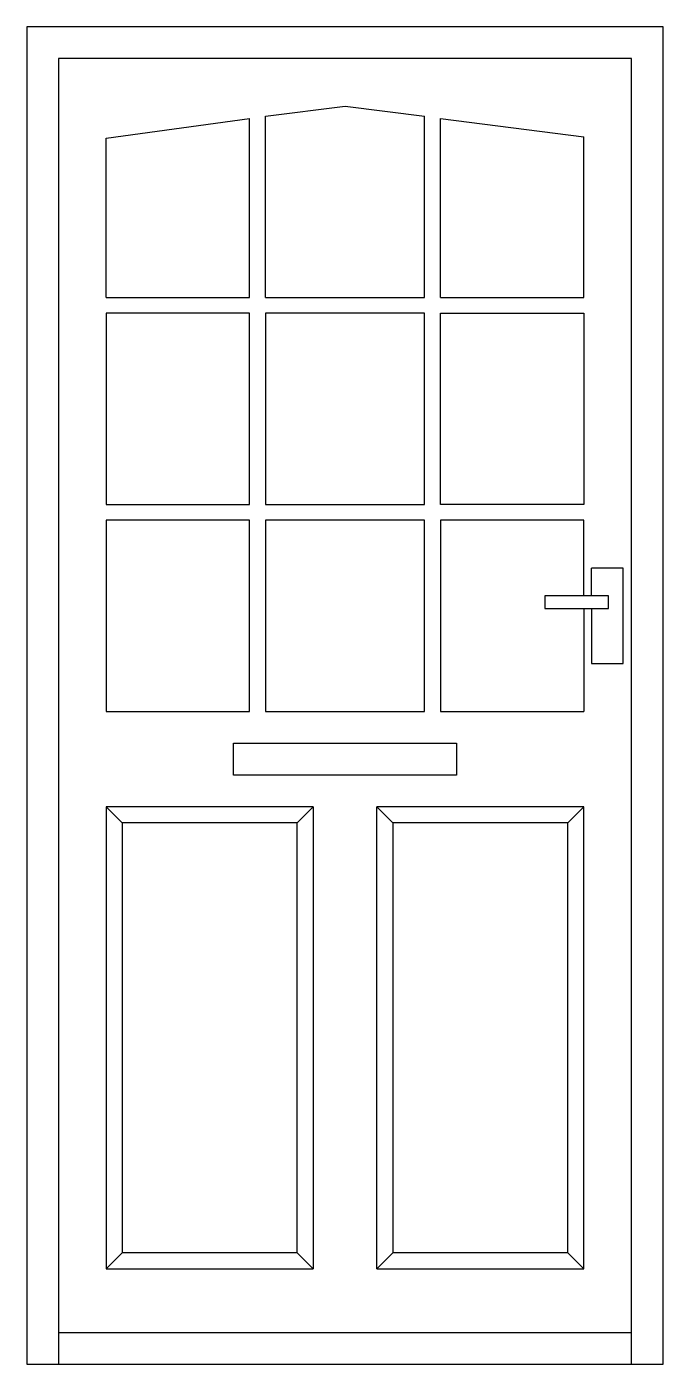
# Model space of a CAD drawing. Header units: millimetres. Extents: x -740.7 to -739.7, y 1783.63 to 1785.73.
import ezdxf

# ---------------------------------------------------------------- set-up
doc = ezdxf.new("R2010")
doc.units = ezdxf.units.MM
doc.header["$LTSCALE"] = 10
doc.layers.add('Portas', color=2, linetype='Continuous')

msp = doc.modelspace()

# ---------------------------------------------------------------- linework, layer by layer
at = {"layer": 'Portas'}
for p, q in [((-739.699, 1785.7299), (-740.699, 1785.7299)), ((-740.699, 1785.7299), (-740.699, 1783.63)), ((-739.699, 1783.63), (-739.699, 1785.7299)), ((-740.699, 1783.63), (-739.699, 1783.63))]:
    msp.add_line(p, q, dxfattribs=at)
at = {"layer": 'Portas', "color": 1}
for p, q in [((-739.749, 1785.68), (-740.649, 1785.68)), ((-740.649, 1785.68), (-740.649, 1783.63)), ((-739.749, 1783.63), (-739.749, 1785.68)), ((-740.324, 1785.5896), (-740.199, 1785.605)), ((-740.324, 1785.305), (-740.324, 1785.5896)), ((-740.199, 1785.605), (-740.0741, 1785.5896)), ((-740.0741, 1785.305), (-740.0741, 1785.5896)), ((-740.574, 1785.555), (-740.349, 1785.5857)), ((-740.349, 1785.305), (-740.349, 1785.5857)), ((-740.0491, 1785.5857), (-739.824, 1785.5569)), ((-740.0491, 1785.305), (-740.0491, 1785.5857)), ((-740.574, 1785.305), (-740.574, 1785.555)), ((-739.824, 1785.305), (-739.824, 1785.5569)), ((-740.574, 1785.305), (-740.349, 1785.305)), ((-740.324, 1785.305), (-740.0741, 1785.305)), ((-740.0491, 1785.305), (-739.824, 1785.305)), ((-740.349, 1785.28), (-740.574, 1785.28)), ((-740.574, 1785.28), (-740.574, 1784.98)), ((-740.349, 1784.98), (-740.349, 1785.28)), ((-740.324, 1785.28), (-740.324, 1784.98)), ((-740.0741, 1785.28), (-740.324, 1785.28)), ((-740.0741, 1784.98), (-740.0741, 1785.28)), ((-740.0491, 1785.28), (-739.824, 1785.28)), ((-740.0491, 1784.98), (-740.0491, 1785.28)), ((-739.824, 1785.28), (-739.824, 1784.98)), ((-740.574, 1784.98), (-740.349, 1784.98)), ((-740.324, 1784.98), (-740.0741, 1784.98)), ((-739.824, 1784.98), (-740.0491, 1784.98)), ((-740.349, 1784.955), (-740.574, 1784.955)), ((-740.574, 1784.955), (-740.574, 1784.655)), ((-740.349, 1784.655), (-740.349, 1784.955)), ((-740.324, 1784.955), (-740.324, 1784.655)), ((-740.0741, 1784.955), (-740.324, 1784.955)), ((-740.0741, 1784.655), (-740.0741, 1784.955)), ((-739.824, 1784.955), (-740.0491, 1784.955)), ((-740.0491, 1784.955), (-740.0491, 1784.655)), ((-739.824, 1784.8367), (-739.824, 1784.955)), ((-739.762, 1784.88), (-739.812, 1784.88)), ((-739.812, 1784.8367), (-739.812, 1784.88)), ((-739.762, 1784.73), (-739.762, 1784.88)), ((-739.8851, 1784.8367), (-739.8851, 1784.8167)), ((-739.7851, 1784.8367), (-739.8851, 1784.8367)), ((-739.7851, 1784.8167), (-739.7851, 1784.8367)), ((-739.8851, 1784.8167), (-739.7851, 1784.8167)), ((-739.824, 1784.8167), (-739.824, 1784.655)), ((-739.824, 1784.8167), (-739.824, 1784.655)), ((-739.812, 1784.8167), (-739.812, 1784.73)), ((-739.812, 1784.73), (-739.762, 1784.73)), ((-740.574, 1784.655), (-740.349, 1784.655)), ((-740.324, 1784.655), (-740.0741, 1784.655)), ((-740.0491, 1784.655), (-739.824, 1784.655)), ((-740.3741, 1784.555), (-740.3741, 1784.605)), ((-740.3741, 1784.605), (-740.024, 1784.605)), ((-740.024, 1784.605), (-740.024, 1784.555)), ((-740.024, 1784.555), (-740.3741, 1784.555)), ((-740.574, 1784.505), (-740.574, 1783.78)), ((-740.249, 1784.505), (-740.574, 1784.505)), ((-740.574, 1784.505), (-740.549, 1784.48)), ((-740.249, 1784.505), (-740.274, 1784.48)), ((-740.249, 1784.505), (-740.249, 1783.78)), ((-739.824, 1784.505), (-740.149, 1784.505)), ((-740.149, 1783.78), (-740.149, 1784.505)), ((-740.149, 1784.505), (-740.124, 1784.48)), ((-739.824, 1784.505), (-739.849, 1784.48)), ((-739.824, 1783.78), (-739.824, 1784.505)), ((-740.549, 1784.48), (-740.549, 1783.805)), ((-740.274, 1784.48), (-740.549, 1784.48)), ((-740.274, 1783.805), (-740.274, 1784.48)), ((-739.849, 1784.48), (-740.124, 1784.48)), ((-740.124, 1784.48), (-740.124, 1783.805)), ((-739.849, 1783.805), (-739.849, 1784.48)), ((-740.574, 1783.78), (-740.549, 1783.805)), ((-740.274, 1783.805), (-740.549, 1783.805)), ((-740.249, 1783.78), (-740.274, 1783.805)), ((-740.149, 1783.78), (-740.124, 1783.805)), ((-739.849, 1783.805), (-740.124, 1783.805)), ((-739.824, 1783.78), (-739.849, 1783.805)), ((-740.574, 1783.78), (-740.249, 1783.78)), ((-740.149, 1783.78), (-739.824, 1783.78)), ((-740.649, 1783.68), (-739.749, 1783.68))]:
    msp.add_line(p, q, dxfattribs=at)

doc.saveas('drawing.dxf')
